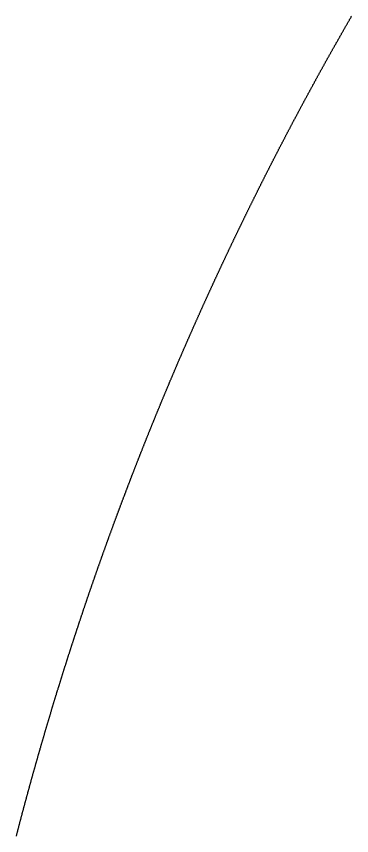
# Model space of a CAD drawing. Header units: metres. Extents: x -84 to 84, y -84 to 84.
# Drawn here: x -81.49 to -72.89, y 20.99 to 42.02 of the extents above; entities that cross this region are included whole.
import ezdxf

# ---------------------------------------------------------------- set-up
doc = ezdxf.new("R2010")
doc.units = ezdxf.units.M

msp = doc.modelspace()

# ---------------------------------------------------------------- linework, layer by layer
msp.add_lwpolyline([(-81.492, 20.981), (-81.489, 20.995), (-81.485, 21.009), (-81.481, 21.023), (-81.478, 21.037), (-81.474, 21.052), (-81.47, 21.066), (-81.467, 21.08), (-81.463, 21.094), (-81.459, 21.109), (-81.456, 21.123), (-81.452, 21.137), (-81.448, 21.151), (-81.445, 21.165), (-81.441, 21.18), (-81.437, 21.194), (-81.433, 21.208), (-81.43, 21.222), (-81.426, 21.236), (-81.422, 21.251), (-81.419, 21.265), (-81.415, 21.279), (-81.411, 21.293), (-81.407, 21.307), (-81.404, 21.322), (-81.4, 21.336), (-81.396, 21.35), (-81.392, 21.364), (-81.389, 21.378), (-81.385, 21.393), (-81.381, 21.407), (-81.377, 21.421), (-81.374, 21.435), (-81.37, 21.449), (-81.366, 21.464), (-81.362, 21.478), (-81.359, 21.492), (-81.355, 21.506), (-81.351, 21.52), (-81.347, 21.535), (-81.344, 21.549), (-81.34, 21.563), (-81.336, 21.577), (-81.332, 21.591), (-81.329, 21.606), (-81.325, 21.62), (-81.321, 21.634), (-81.317, 21.648), (-81.313, 21.662), (-81.31, 21.677), (-81.306, 21.691), (-81.302, 21.705), (-81.298, 21.719), (-81.294, 21.733), (-81.291, 21.748), (-81.287, 21.762), (-81.283, 21.776), (-81.279, 21.79), (-81.275, 21.804), (-81.272, 21.818), (-81.268, 21.833), (-81.264, 21.847), (-81.26, 21.861), (-81.256, 21.875), (-81.252, 21.889), (-81.249, 21.904), (-81.245, 21.918), (-81.241, 21.932), (-81.237, 21.946), (-81.233, 21.96), (-81.229, 21.974), (-81.226, 21.989), (-81.222, 22.003), (-81.218, 22.017), (-81.214, 22.031), (-81.21, 22.045), (-81.206, 22.059), (-81.202, 22.074), (-81.199, 22.088), (-81.195, 22.102), (-81.191, 22.116), (-81.187, 22.13), (-81.183, 22.144), (-81.179, 22.159), (-81.175, 22.173), (-81.171, 22.187), (-81.168, 22.201), (-81.164, 22.215), (-81.16, 22.229), (-81.156, 22.244), (-81.152, 22.258), (-81.148, 22.272), (-81.144, 22.286), (-81.14, 22.3), (-81.136, 22.314), (-81.133, 22.329), (-81.129, 22.343), (-81.125, 22.357), (-81.121, 22.371), (-81.117, 22.385), (-81.113, 22.399), (-81.109, 22.413), (-81.105, 22.428), (-81.101, 22.442), (-81.097, 22.456), (-81.093, 22.47), (-81.089, 22.484), (-81.086, 22.498), (-81.082, 22.513), (-81.078, 22.527), (-81.074, 22.541), (-81.07, 22.555), (-81.066, 22.569), (-81.062, 22.583), (-81.058, 22.597), (-81.054, 22.612), (-81.05, 22.626), (-81.046, 22.64), (-81.042, 22.654), (-81.038, 22.668), (-81.034, 22.682), (-81.03, 22.696), (-81.026, 22.711), (-81.022, 22.725), (-81.018, 22.739), (-81.014, 22.753), (-81.01, 22.767), (-81.006, 22.781), (-81.002, 22.795), (-80.998, 22.809), (-80.994, 22.824), (-80.99, 22.838), (-80.986, 22.852), (-80.982, 22.866), (-80.978, 22.88), (-80.974, 22.894), (-80.97, 22.908), (-80.966, 22.923), (-80.962, 22.937), (-80.958, 22.951), (-80.954, 22.965), (-80.95, 22.979), (-80.946, 22.993), (-80.942, 23.007), (-80.938, 23.021), (-80.934, 23.036), (-80.93, 23.05), (-80.926, 23.064), (-80.922, 23.078), (-80.918, 23.092), (-80.914, 23.106), (-80.91, 23.12), (-80.906, 23.134), (-80.902, 23.148), (-80.898, 23.163), (-80.894, 23.177), (-80.89, 23.191), (-80.886, 23.205), (-80.882, 23.219), (-80.878, 23.233), (-80.873, 23.247), (-80.869, 23.261), (-80.865, 23.276), (-80.861, 23.29), (-80.857, 23.304), (-80.853, 23.318), (-80.849, 23.332), (-80.845, 23.346), (-80.841, 23.36), (-80.837, 23.374), (-80.833, 23.388), (-80.829, 23.402), (-80.824, 23.417), (-80.82, 23.431), (-80.816, 23.445), (-80.812, 23.459), (-80.808, 23.473), (-80.804, 23.487), (-80.8, 23.501), (-80.796, 23.515), (-80.792, 23.529), (-80.788, 23.543), (-80.783, 23.558), (-80.779, 23.572), (-80.775, 23.586), (-80.771, 23.6), (-80.767, 23.614), (-80.763, 23.628), (-80.759, 23.642), (-80.754, 23.656), (-80.75, 23.67), (-80.746, 23.684), (-80.742, 23.698), (-80.738, 23.713), (-80.734, 23.727), (-80.73, 23.741), (-80.725, 23.755), (-80.721, 23.769), (-80.717, 23.783), (-80.713, 23.797), (-80.709, 23.811), (-80.705, 23.825), (-80.7, 23.839), (-80.696, 23.853), (-80.692, 23.868), (-80.688, 23.882), (-80.684, 23.896), (-80.68, 23.91), (-80.675, 23.924), (-80.671, 23.938), (-80.667, 23.952), (-80.663, 23.966), (-80.659, 23.98), (-80.654, 23.994), (-80.65, 24.008), (-80.646, 24.022), (-80.642, 24.036), (-80.638, 24.05), (-80.633, 24.065), (-80.629, 24.079), (-80.625, 24.093), (-80.621, 24.107), (-80.617, 24.121), (-80.612, 24.135), (-80.608, 24.149), (-80.604, 24.163), (-80.6, 24.177), (-80.595, 24.191), (-80.591, 24.205), (-80.587, 24.219), (-80.583, 24.233), (-80.579, 24.247), (-80.574, 24.261), (-80.57, 24.276), (-80.566, 24.29), (-80.562, 24.304), (-80.557, 24.318), (-80.553, 24.332), (-80.549, 24.346), (-80.545, 24.36), (-80.54, 24.374), (-80.536, 24.388), (-80.532, 24.402), (-80.527, 24.416), (-80.523, 24.43), (-80.519, 24.444), (-80.515, 24.458), (-80.51, 24.472), (-80.506, 24.486), (-80.502, 24.5), (-80.498, 24.514), (-80.493, 24.528), (-80.489, 24.543), (-80.485, 24.557), (-80.48, 24.571), (-80.476, 24.585), (-80.472, 24.599), (-80.467, 24.613), (-80.463, 24.627), (-80.459, 24.641), (-80.455, 24.655), (-80.45, 24.669), (-80.446, 24.683), (-80.442, 24.697), (-80.437, 24.711), (-80.433, 24.725), (-80.429, 24.739), (-80.424, 24.753), (-80.42, 24.767), (-80.416, 24.781), (-80.411, 24.795), (-80.407, 24.809), (-80.403, 24.823), (-80.398, 24.837), (-80.394, 24.851), (-80.39, 24.865), (-80.385, 24.879), (-80.381, 24.893), (-80.377, 24.907), (-80.372, 24.921), (-80.368, 24.935), (-80.363, 24.949), (-80.359, 24.963), (-80.355, 24.978), (-80.35, 24.992), (-80.346, 25.006), (-80.342, 25.02), (-80.337, 25.034), (-80.333, 25.048), (-80.328, 25.062), (-80.324, 25.076), (-80.32, 25.09), (-80.315, 25.104), (-80.311, 25.118), (-80.307, 25.132), (-80.302, 25.146), (-80.298, 25.16), (-80.293, 25.174), (-80.289, 25.188), (-80.285, 25.202), (-80.28, 25.216), (-80.276, 25.23), (-80.271, 25.244), (-80.267, 25.258), (-80.262, 25.272), (-80.258, 25.286), (-80.254, 25.3), (-80.249, 25.314), (-80.245, 25.328), (-80.24, 25.342), (-80.236, 25.356), (-80.231, 25.37), (-80.227, 25.384), (-80.223, 25.398), (-80.218, 25.412), (-80.214, 25.426), (-80.209, 25.44), (-80.205, 25.454), (-80.2, 25.468), (-80.196, 25.482), (-80.191, 25.496), (-80.187, 25.51), (-80.182, 25.524), (-80.178, 25.538), (-80.174, 25.552), (-80.169, 25.566), (-80.165, 25.58), (-80.16, 25.594), (-80.156, 25.608), (-80.151, 25.622), (-80.147, 25.636), (-80.142, 25.65), (-80.138, 25.664), (-80.133, 25.678), (-80.129, 25.692), (-80.124, 25.706), (-80.12, 25.72), (-80.115, 25.734), (-80.111, 25.748), (-80.106, 25.761), (-80.102, 25.775), (-80.097, 25.789), (-80.093, 25.803), (-80.088, 25.817), (-80.084, 25.831), (-80.079, 25.845), (-80.075, 25.859), (-80.07, 25.873), (-80.066, 25.887), (-80.061, 25.901), (-80.057, 25.915), (-80.052, 25.929), (-80.047, 25.943), (-80.043, 25.957), (-80.038, 25.971), (-80.034, 25.985), (-80.029, 25.999), (-80.025, 26.013), (-80.02, 26.027), (-80.016, 26.041), (-80.011, 26.055), (-80.007, 26.069), (-80.002, 26.083), (-79.997, 26.097), (-79.993, 26.111), (-79.988, 26.125), (-79.984, 26.139), (-79.979, 26.153), (-79.975, 26.167), (-79.97, 26.18), (-79.965, 26.194), (-79.961, 26.208), (-79.956, 26.222), (-79.952, 26.236), (-79.947, 26.25), (-79.942, 26.264), (-79.938, 26.278), (-79.933, 26.292), (-79.929, 26.306), (-79.924, 26.32), (-79.919, 26.334), (-79.915, 26.348), (-79.91, 26.362), (-79.906, 26.376), (-79.901, 26.39), (-79.896, 26.404), (-79.892, 26.418), (-79.887, 26.432), (-79.883, 26.445), (-79.878, 26.459), (-79.873, 26.473), (-79.869, 26.487), (-79.864, 26.501), (-79.859, 26.515), (-79.855, 26.529), (-79.85, 26.543), (-79.846, 26.557), (-79.841, 26.571), (-79.836, 26.585), (-79.832, 26.599), (-79.827, 26.613), (-79.822, 26.627), (-79.818, 26.641), (-79.813, 26.654), (-79.808, 26.668), (-79.804, 26.682), (-79.799, 26.696), (-79.794, 26.71), (-79.79, 26.724), (-79.785, 26.738), (-79.78, 26.752), (-79.776, 26.766), (-79.771, 26.78), (-79.766, 26.794), (-79.762, 26.808), (-79.757, 26.821), (-79.752, 26.835), (-79.747, 26.849), (-79.743, 26.863), (-79.738, 26.877), (-79.733, 26.891), (-79.729, 26.905), (-79.724, 26.919), (-79.719, 26.933), (-79.715, 26.947), (-79.71, 26.961), (-79.705, 26.975), (-79.7, 26.988), (-79.696, 27.002), (-79.691, 27.016), (-79.686, 27.03), (-79.681, 27.044), (-79.677, 27.058), (-79.672, 27.072), (-79.667, 27.086), (-79.663, 27.1), (-79.658, 27.114), (-79.653, 27.127), (-79.648, 27.141), (-79.644, 27.155), (-79.639, 27.169), (-79.634, 27.183), (-79.629, 27.197), (-79.625, 27.211), (-79.62, 27.225), (-79.615, 27.239), (-79.61, 27.253), (-79.606, 27.266), (-79.601, 27.28), (-79.596, 27.294), (-79.591, 27.308), (-79.586, 27.322), (-79.582, 27.336), (-79.577, 27.35), (-79.572, 27.364), (-79.567, 27.377), (-79.563, 27.391), (-79.558, 27.405), (-79.553, 27.419), (-79.548, 27.433), (-79.543, 27.447), (-79.539, 27.461), (-79.534, 27.475), (-79.529, 27.489), (-79.524, 27.502), (-79.519, 27.516), (-79.514, 27.53), (-79.51, 27.544), (-79.505, 27.558), (-79.5, 27.572), (-79.495, 27.586), (-79.49, 27.6), (-79.486, 27.613), (-79.481, 27.627), (-79.476, 27.641), (-79.471, 27.655), (-79.466, 27.669), (-79.461, 27.683), (-79.457, 27.697), (-79.452, 27.71), (-79.447, 27.724), (-79.442, 27.738), (-79.437, 27.752), (-79.432, 27.766), (-79.427, 27.78), (-79.423, 27.794), (-79.418, 27.807), (-79.413, 27.821), (-79.408, 27.835), (-79.403, 27.849), (-79.398, 27.863), (-79.393, 27.877), (-79.389, 27.891), (-79.384, 27.904), (-79.379, 27.918), (-79.374, 27.932), (-79.369, 27.946), (-79.364, 27.96), (-79.359, 27.974), (-79.354, 27.988), (-79.349, 28.001), (-79.345, 28.015), (-79.34, 28.029), (-79.335, 28.043), (-79.33, 28.057), (-79.325, 28.071), (-79.32, 28.084), (-79.315, 28.098), (-79.31, 28.112), (-79.305, 28.126), (-79.3, 28.14), (-79.295, 28.154), (-79.291, 28.167), (-79.286, 28.181), (-79.281, 28.195), (-79.276, 28.209), (-79.271, 28.223), (-79.266, 28.237), (-79.261, 28.25), (-79.256, 28.264), (-79.251, 28.278), (-79.246, 28.292), (-79.241, 28.306), (-79.236, 28.32), (-79.231, 28.333), (-79.226, 28.347), (-79.221, 28.361), (-79.216, 28.375), (-79.211, 28.389), (-79.206, 28.403), (-79.201, 28.416), (-79.197, 28.43), (-79.192, 28.444), (-79.187, 28.458), (-79.182, 28.472), (-79.177, 28.485), (-79.172, 28.499), (-79.167, 28.513), (-79.162, 28.527), (-79.157, 28.541), (-79.152, 28.555), (-79.147, 28.568), (-79.142, 28.582), (-79.137, 28.596), (-79.132, 28.61), (-79.127, 28.624), (-79.122, 28.637), (-79.117, 28.651), (-79.112, 28.665), (-79.107, 28.679), (-79.102, 28.693), (-79.097, 28.706), (-79.092, 28.72), (-79.087, 28.734), (-79.082, 28.748), (-79.077, 28.762), (-79.071, 28.775), (-79.066, 28.789), (-79.061, 28.803), (-79.056, 28.817), (-79.051, 28.831), (-79.046, 28.844), (-79.041, 28.858), (-79.036, 28.872), (-79.031, 28.886), (-79.026, 28.9), (-79.021, 28.913), (-79.016, 28.927), (-79.011, 28.941), (-79.006, 28.955), (-79.001, 28.968), (-78.996, 28.982), (-78.991, 28.996), (-78.986, 29.01), (-78.981, 29.024), (-78.975, 29.037), (-78.97, 29.051), (-78.965, 29.065), (-78.96, 29.079), (-78.955, 29.092), (-78.95, 29.106), (-78.945, 29.12), (-78.94, 29.134), (-78.935, 29.148), (-78.93, 29.161), (-78.925, 29.175), (-78.919, 29.189), (-78.914, 29.203), (-78.909, 29.216), (-78.904, 29.23), (-78.899, 29.244), (-78.894, 29.258), (-78.889, 29.271), (-78.884, 29.285), (-78.879, 29.299), (-78.873, 29.313), (-78.868, 29.327), (-78.863, 29.34), (-78.858, 29.354), (-78.853, 29.368), (-78.848, 29.382), (-78.843, 29.395), (-78.838, 29.409), (-78.832, 29.423), (-78.827, 29.437), (-78.822, 29.45), (-78.817, 29.464), (-78.812, 29.478), (-78.807, 29.492), (-78.801, 29.505), (-78.796, 29.519), (-78.791, 29.533), (-78.786, 29.547), (-78.781, 29.56), (-78.776, 29.574), (-78.77, 29.588), (-78.765, 29.602), (-78.76, 29.615), (-78.755, 29.629), (-78.75, 29.643), (-78.745, 29.657), (-78.739, 29.67), (-78.734, 29.684), (-78.729, 29.698), (-78.724, 29.711), (-78.719, 29.725), (-78.713, 29.739), (-78.708, 29.753), (-78.703, 29.766), (-78.698, 29.78), (-78.693, 29.794), (-78.687, 29.808), (-78.682, 29.821), (-78.677, 29.835), (-78.672, 29.849), (-78.667, 29.863), (-78.661, 29.876), (-78.656, 29.89), (-78.651, 29.904), (-78.646, 29.917), (-78.64, 29.931), (-78.635, 29.945), (-78.63, 29.959), (-78.625, 29.972), (-78.619, 29.986), (-78.614, 30), (-78.609, 30.013), (-78.604, 30.027), (-78.598, 30.041), (-78.593, 30.055), (-78.588, 30.068), (-78.583, 30.082), (-78.577, 30.096), (-78.572, 30.109), (-78.567, 30.123), (-78.562, 30.137), (-78.556, 30.151), (-78.551, 30.164), (-78.546, 30.178), (-78.541, 30.192), (-78.535, 30.205), (-78.53, 30.219), (-78.525, 30.233), (-78.519, 30.247), (-78.514, 30.26), (-78.509, 30.274), (-78.504, 30.288), (-78.498, 30.301), (-78.493, 30.315), (-78.488, 30.329), (-78.482, 30.342), (-78.477, 30.356), (-78.472, 30.37), (-78.466, 30.383), (-78.461, 30.397), (-78.456, 30.411), (-78.45, 30.425), (-78.445, 30.438), (-78.44, 30.452), (-78.435, 30.466), (-78.429, 30.479), (-78.424, 30.493), (-78.419, 30.507), (-78.413, 30.52), (-78.408, 30.534), (-78.403, 30.548), (-78.397, 30.561), (-78.392, 30.575), (-78.386, 30.589), (-78.381, 30.602), (-78.376, 30.616), (-78.37, 30.63), (-78.365, 30.643), (-78.36, 30.657), (-78.354, 30.671), (-78.349, 30.684), (-78.344, 30.698), (-78.338, 30.712), (-78.333, 30.725), (-78.328, 30.739), (-78.322, 30.753), (-78.317, 30.766), (-78.311, 30.78), (-78.306, 30.794), (-78.301, 30.807), (-78.295, 30.821), (-78.29, 30.835), (-78.284, 30.848), (-78.279, 30.862), (-78.274, 30.876), (-78.268, 30.889), (-78.263, 30.903), (-78.257, 30.917), (-78.252, 30.93), (-78.247, 30.944), (-78.241, 30.958), (-78.236, 30.971), (-78.23, 30.985), (-78.225, 30.999), (-78.22, 31.012), (-78.214, 31.026), (-78.209, 31.04), (-78.203, 31.053), (-78.198, 31.067), (-78.192, 31.08), (-78.187, 31.094), (-78.182, 31.108), (-78.176, 31.121), (-78.171, 31.135), (-78.165, 31.149), (-78.16, 31.162), (-78.154, 31.176), (-78.149, 31.19), (-78.143, 31.203), (-78.138, 31.217), (-78.133, 31.23), (-78.127, 31.244), (-78.122, 31.258), (-78.116, 31.271), (-78.111, 31.285), (-78.105, 31.299), (-78.1, 31.312), (-78.094, 31.326), (-78.089, 31.34), (-78.083, 31.353), (-78.078, 31.367), (-78.072, 31.38), (-78.067, 31.394), (-78.061, 31.408), (-78.056, 31.421), (-78.05, 31.435), (-78.045, 31.448), (-78.039, 31.462), (-78.034, 31.476), (-78.028, 31.489), (-78.023, 31.503), (-78.017, 31.517), (-78.012, 31.53), (-78.006, 31.544), (-78.001, 31.557), (-77.995, 31.571), (-77.99, 31.585), (-77.984, 31.598), (-77.979, 31.612), (-77.973, 31.625), (-77.968, 31.639), (-77.962, 31.653), (-77.957, 31.666), (-77.951, 31.68), (-77.946, 31.693), (-77.94, 31.707), (-77.934, 31.721), (-77.929, 31.734), (-77.923, 31.748), (-77.918, 31.761), (-77.912, 31.775), (-77.907, 31.789), (-77.901, 31.802), (-77.896, 31.816), (-77.89, 31.829), (-77.884, 31.843), (-77.879, 31.857), (-77.873, 31.87), (-77.868, 31.884), (-77.862, 31.897), (-77.857, 31.911), (-77.851, 31.925), (-77.845, 31.938), (-77.84, 31.952), (-77.834, 31.965), (-77.829, 31.979), (-77.823, 31.992), (-77.817, 32.006), (-77.812, 32.02), (-77.806, 32.033), (-77.801, 32.047), (-77.795, 32.06), (-77.789, 32.074), (-77.784, 32.087), (-77.778, 32.101), (-77.773, 32.115), (-77.767, 32.128), (-77.761, 32.142), (-77.756, 32.155), (-77.75, 32.169), (-77.745, 32.182), (-77.739, 32.196), (-77.733, 32.21), (-77.728, 32.223), (-77.722, 32.237), (-77.716, 32.25), (-77.711, 32.264), (-77.705, 32.277), (-77.699, 32.291), (-77.694, 32.304), (-77.688, 32.318), (-77.683, 32.332), (-77.677, 32.345), (-77.671, 32.359), (-77.666, 32.372), (-77.66, 32.386), (-77.654, 32.399), (-77.649, 32.413), (-77.643, 32.426), (-77.637, 32.44), (-77.632, 32.454), (-77.626, 32.467), (-77.62, 32.481), (-77.615, 32.494), (-77.609, 32.508), (-77.603, 32.521), (-77.598, 32.535), (-77.592, 32.548), (-77.586, 32.562), (-77.58, 32.575), (-77.575, 32.589), (-77.569, 32.602), (-77.563, 32.616), (-77.558, 32.63), (-77.552, 32.643), (-77.546, 32.657), (-77.541, 32.67), (-77.535, 32.684), (-77.529, 32.697), (-77.523, 32.711), (-77.518, 32.724), (-77.512, 32.738), (-77.506, 32.751), (-77.5, 32.765), (-77.495, 32.778), (-77.489, 32.792), (-77.483, 32.805), (-77.478, 32.819), (-77.472, 32.832), (-77.466, 32.846), (-77.46, 32.859), (-77.455, 32.873), (-77.449, 32.886), (-77.443, 32.9), (-77.437, 32.913), (-77.432, 32.927), (-77.426, 32.94), (-77.42, 32.954), (-77.414, 32.968), (-77.409, 32.981), (-77.403, 32.995), (-77.397, 33.008), (-77.391, 33.022), (-77.385, 33.035), (-77.38, 33.049), (-77.374, 33.062), (-77.368, 33.076), (-77.362, 33.089), (-77.357, 33.103), (-77.351, 33.116), (-77.345, 33.13), (-77.339, 33.143), (-77.333, 33.157), (-77.328, 33.17), (-77.322, 33.183), (-77.316, 33.197), (-77.31, 33.21), (-77.304, 33.224), (-77.299, 33.237), (-77.293, 33.251), (-77.287, 33.264), (-77.281, 33.278), (-77.275, 33.291), (-77.27, 33.305), (-77.264, 33.318), (-77.258, 33.332), (-77.252, 33.345), (-77.246, 33.359), (-77.24, 33.372), (-77.235, 33.386), (-77.229, 33.399), (-77.223, 33.413), (-77.217, 33.426), (-77.211, 33.44), (-77.205, 33.453), (-77.2, 33.467), (-77.194, 33.48), (-77.188, 33.494), (-77.182, 33.507), (-77.176, 33.52), (-77.17, 33.534), (-77.164, 33.547), (-77.158, 33.561), (-77.153, 33.574), (-77.147, 33.588), (-77.141, 33.601), (-77.135, 33.615), (-77.129, 33.628), (-77.123, 33.642), (-77.117, 33.655), (-77.111, 33.669), (-77.106, 33.682), (-77.1, 33.695), (-77.094, 33.709), (-77.088, 33.722), (-77.082, 33.736), (-77.076, 33.749), (-77.07, 33.763), (-77.064, 33.776), (-77.058, 33.79), (-77.053, 33.803), (-77.047, 33.816), (-77.041, 33.83), (-77.035, 33.843), (-77.029, 33.857), (-77.023, 33.87), (-77.017, 33.884), (-77.011, 33.897), (-77.005, 33.911), (-76.999, 33.924), (-76.993, 33.937), (-76.987, 33.951), (-76.981, 33.964), (-76.976, 33.978), (-76.97, 33.991), (-76.964, 34.005), (-76.958, 34.018), (-76.952, 34.031), (-76.946, 34.045), (-76.94, 34.058), (-76.934, 34.072), (-76.928, 34.085), (-76.922, 34.099), (-76.916, 34.112), (-76.91, 34.125), (-76.904, 34.139), (-76.898, 34.152), (-76.892, 34.166), (-76.886, 34.179), (-76.88, 34.192), (-76.874, 34.206), (-76.868, 34.219), (-76.862, 34.233), (-76.856, 34.246), (-76.85, 34.259), (-76.844, 34.273), (-76.838, 34.286), (-76.832, 34.3), (-76.826, 34.313), (-76.82, 34.327), (-76.814, 34.34), (-76.808, 34.353), (-76.802, 34.367), (-76.796, 34.38), (-76.79, 34.394), (-76.784, 34.407), (-76.778, 34.42), (-76.772, 34.434), (-76.766, 34.447), (-76.76, 34.46), (-76.754, 34.474), (-76.748, 34.487), (-76.742, 34.501), (-76.736, 34.514), (-76.73, 34.527), (-76.724, 34.541), (-76.718, 34.554), (-76.712, 34.568), (-76.706, 34.581), (-76.7, 34.594), (-76.694, 34.608), (-76.688, 34.621), (-76.682, 34.635), (-76.676, 34.648), (-76.67, 34.661), (-76.664, 34.675), (-76.657, 34.688), (-76.651, 34.701), (-76.645, 34.715), (-76.639, 34.728), (-76.633, 34.742), (-76.627, 34.755), (-76.621, 34.768), (-76.615, 34.782), (-76.609, 34.795), (-76.603, 34.808), (-76.597, 34.822), (-76.591, 34.835), (-76.585, 34.848), (-76.578, 34.862), (-76.572, 34.875), (-76.566, 34.889), (-76.56, 34.902), (-76.554, 34.915), (-76.548, 34.929), (-76.542, 34.942), (-76.536, 34.955), (-76.53, 34.969), (-76.524, 34.982), (-76.517, 34.995), (-76.511, 35.009), (-76.505, 35.022), (-76.499, 35.035), (-76.493, 35.049), (-76.487, 35.062), (-76.481, 35.075), (-76.475, 35.089), (-76.468, 35.102), (-76.462, 35.115), (-76.456, 35.129), (-76.45, 35.142), (-76.444, 35.155), (-76.438, 35.169), (-76.432, 35.182), (-76.425, 35.195), (-76.419, 35.209), (-76.413, 35.222), (-76.407, 35.235), (-76.401, 35.249), (-76.395, 35.262), (-76.388, 35.275), (-76.382, 35.289), (-76.376, 35.302), (-76.37, 35.315), (-76.364, 35.329), (-76.358, 35.342), (-76.351, 35.355), (-76.345, 35.369), (-76.339, 35.382), (-76.333, 35.395), (-76.327, 35.409), (-76.321, 35.422), (-76.314, 35.435), (-76.308, 35.449), (-76.302, 35.462), (-76.296, 35.475), (-76.29, 35.489), (-76.283, 35.502), (-76.277, 35.515), (-76.271, 35.529), (-76.265, 35.542), (-76.259, 35.555), (-76.252, 35.568), (-76.246, 35.582), (-76.24, 35.595), (-76.234, 35.608), (-76.227, 35.622), (-76.221, 35.635), (-76.215, 35.648), (-76.209, 35.662), (-76.202, 35.675), (-76.196, 35.688), (-76.19, 35.701), (-76.184, 35.715), (-76.178, 35.728), (-76.171, 35.741), (-76.165, 35.755), (-76.159, 35.768), (-76.153, 35.781), (-76.146, 35.794), (-76.14, 35.808), (-76.134, 35.821), (-76.128, 35.834), (-76.121, 35.848), (-76.115, 35.861), (-76.109, 35.874), (-76.102, 35.887), (-76.096, 35.901), (-76.09, 35.914), (-76.084, 35.927), (-76.077, 35.941), (-76.071, 35.954), (-76.065, 35.967), (-76.058, 35.98), (-76.052, 35.994), (-76.046, 36.007), (-76.04, 36.02), (-76.033, 36.033), (-76.027, 36.047), (-76.021, 36.06), (-76.014, 36.073), (-76.008, 36.086), (-76.002, 36.1), (-75.995, 36.113), (-75.989, 36.126), (-75.983, 36.139), (-75.977, 36.153), (-75.97, 36.166), (-75.964, 36.179), (-75.958, 36.192), (-75.951, 36.206), (-75.945, 36.219), (-75.939, 36.232), (-75.932, 36.245), (-75.926, 36.259), (-75.92, 36.272), (-75.913, 36.285), (-75.907, 36.298), (-75.901, 36.312), (-75.894, 36.325), (-75.888, 36.338), (-75.882, 36.351), (-75.875, 36.365), (-75.869, 36.378), (-75.862, 36.391), (-75.856, 36.404), (-75.85, 36.418), (-75.843, 36.431), (-75.837, 36.444), (-75.831, 36.457), (-75.824, 36.471), (-75.818, 36.484), (-75.811, 36.497), (-75.805, 36.51), (-75.799, 36.523), (-75.792, 36.537), (-75.786, 36.55), (-75.78, 36.563), (-75.773, 36.576), (-75.767, 36.59), (-75.76, 36.603), (-75.754, 36.616), (-75.748, 36.629), (-75.741, 36.642), (-75.735, 36.656), (-75.728, 36.669), (-75.722, 36.682), (-75.716, 36.695), (-75.709, 36.708), (-75.703, 36.722), (-75.696, 36.735), (-75.69, 36.748), (-75.683, 36.761), (-75.677, 36.775), (-75.671, 36.788), (-75.664, 36.801), (-75.658, 36.814), (-75.651, 36.827), (-75.645, 36.841), (-75.638, 36.854), (-75.632, 36.867), (-75.626, 36.88), (-75.619, 36.893), (-75.613, 36.907), (-75.606, 36.92), (-75.6, 36.933), (-75.593, 36.946), (-75.587, 36.959), (-75.58, 36.972), (-75.574, 36.986), (-75.567, 36.999), (-75.561, 37.012), (-75.555, 37.025), (-75.548, 37.038), (-75.542, 37.052), (-75.535, 37.065), (-75.529, 37.078), (-75.522, 37.091), (-75.516, 37.104), (-75.509, 37.117), (-75.503, 37.131), (-75.496, 37.144), (-75.49, 37.157), (-75.483, 37.17), (-75.477, 37.183), (-75.47, 37.196), (-75.464, 37.21), (-75.457, 37.223), (-75.451, 37.236), (-75.444, 37.249), (-75.438, 37.262), (-75.431, 37.275), (-75.425, 37.289), (-75.418, 37.302), (-75.412, 37.315), (-75.405, 37.328), (-75.399, 37.341), (-75.392, 37.354), (-75.386, 37.368), (-75.379, 37.381), (-75.372, 37.394), (-75.366, 37.407), (-75.359, 37.42), (-75.353, 37.433), (-75.346, 37.446), (-75.34, 37.46), (-75.333, 37.473), (-75.327, 37.486), (-75.32, 37.499), (-75.314, 37.512), (-75.307, 37.525), (-75.3, 37.538), (-75.294, 37.552), (-75.287, 37.565), (-75.281, 37.578), (-75.274, 37.591), (-75.268, 37.604), (-75.261, 37.617), (-75.254, 37.63), (-75.248, 37.643), (-75.241, 37.657), (-75.235, 37.67), (-75.228, 37.683), (-75.222, 37.696), (-75.215, 37.709), (-75.208, 37.722), (-75.202, 37.735), (-75.195, 37.748), (-75.189, 37.762), (-75.182, 37.775), (-75.175, 37.788), (-75.169, 37.801), (-75.162, 37.814), (-75.156, 37.827), (-75.149, 37.84), (-75.142, 37.853), (-75.136, 37.867), (-75.129, 37.88), (-75.122, 37.893), (-75.116, 37.906), (-75.109, 37.919), (-75.103, 37.932), (-75.096, 37.945), (-75.089, 37.958), (-75.083, 37.971), (-75.076, 37.984), (-75.069, 37.998), (-75.063, 38.011), (-75.056, 38.024), (-75.05, 38.037), (-75.043, 38.05), (-75.036, 38.063), (-75.03, 38.076), (-75.023, 38.089), (-75.016, 38.102), (-75.01, 38.115), (-75.003, 38.128), (-74.996, 38.142), (-74.99, 38.155), (-74.983, 38.168), (-74.976, 38.181), (-74.97, 38.194), (-74.963, 38.207), (-74.956, 38.22), (-74.95, 38.233), (-74.943, 38.246), (-74.936, 38.259), (-74.929, 38.272), (-74.923, 38.285), (-74.916, 38.298), (-74.909, 38.312), (-74.903, 38.325), (-74.896, 38.338), (-74.889, 38.351), (-74.883, 38.364), (-74.876, 38.377), (-74.869, 38.39), (-74.862, 38.403), (-74.856, 38.416), (-74.849, 38.429), (-74.842, 38.442), (-74.836, 38.455), (-74.829, 38.468), (-74.822, 38.481), (-74.815, 38.494), (-74.809, 38.507), (-74.802, 38.52), (-74.795, 38.534), (-74.789, 38.547), (-74.782, 38.56), (-74.775, 38.573), (-74.768, 38.586), (-74.762, 38.599), (-74.755, 38.612), (-74.748, 38.625), (-74.741, 38.638), (-74.735, 38.651), (-74.728, 38.664), (-74.721, 38.677), (-74.714, 38.69), (-74.708, 38.703), (-74.701, 38.716), (-74.694, 38.729), (-74.687, 38.742), (-74.68, 38.755), (-74.674, 38.768), (-74.667, 38.781), (-74.66, 38.794), (-74.653, 38.807), (-74.647, 38.82), (-74.64, 38.833), (-74.633, 38.846), (-74.626, 38.859), (-74.619, 38.872), (-74.613, 38.885), (-74.606, 38.898), (-74.599, 38.911), (-74.592, 38.924), (-74.585, 38.938), (-74.579, 38.951), (-74.572, 38.964), (-74.565, 38.977), (-74.558, 38.99), (-74.551, 39.003), (-74.545, 39.016), (-74.538, 39.029), (-74.531, 39.042), (-74.524, 39.055), (-74.517, 39.068), (-74.51, 39.081), (-74.504, 39.094), (-74.497, 39.107), (-74.49, 39.12), (-74.483, 39.133), (-74.476, 39.146), (-74.469, 39.159), (-74.463, 39.172), (-74.456, 39.185), (-74.449, 39.198), (-74.442, 39.211), (-74.435, 39.223), (-74.428, 39.236), (-74.421, 39.249), (-74.415, 39.262), (-74.408, 39.275), (-74.401, 39.288), (-74.394, 39.301), (-74.387, 39.314), (-74.38, 39.327), (-74.373, 39.34), (-74.367, 39.353), (-74.36, 39.366), (-74.353, 39.379), (-74.346, 39.392), (-74.339, 39.405), (-74.332, 39.418), (-74.325, 39.431), (-74.318, 39.444), (-74.311, 39.457), (-74.305, 39.47), (-74.298, 39.483), (-74.291, 39.496), (-74.284, 39.509), (-74.277, 39.522), (-74.27, 39.535), (-74.263, 39.548), (-74.256, 39.561), (-74.249, 39.574), (-74.242, 39.587), (-74.235, 39.6), (-74.229, 39.613), (-74.222, 39.625), (-74.215, 39.638), (-74.208, 39.651), (-74.201, 39.664), (-74.194, 39.677), (-74.187, 39.69), (-74.18, 39.703), (-74.173, 39.716), (-74.166, 39.729), (-74.159, 39.742), (-74.152, 39.755), (-74.145, 39.768), (-74.138, 39.781), (-74.131, 39.794), (-74.124, 39.807), (-74.118, 39.82), (-74.111, 39.833), (-74.104, 39.845), (-74.097, 39.858), (-74.09, 39.871), (-74.083, 39.884), (-74.076, 39.897), (-74.069, 39.91), (-74.062, 39.923), (-74.055, 39.936), (-74.048, 39.949), (-74.041, 39.962), (-74.034, 39.975), (-74.027, 39.988), (-74.02, 40.001), (-74.013, 40.013), (-74.006, 40.026), (-73.999, 40.039), (-73.992, 40.052), (-73.985, 40.065), (-73.978, 40.078), (-73.971, 40.091), (-73.964, 40.104), (-73.957, 40.117), (-73.95, 40.13), (-73.943, 40.142), (-73.936, 40.155), (-73.929, 40.168), (-73.922, 40.181), (-73.915, 40.194), (-73.908, 40.207), (-73.901, 40.22), (-73.894, 40.233), (-73.887, 40.246), (-73.88, 40.259), (-73.873, 40.271), (-73.866, 40.284), (-73.859, 40.297), (-73.852, 40.31), (-73.844, 40.323), (-73.837, 40.336), (-73.83, 40.349), (-73.823, 40.362), (-73.816, 40.374), (-73.809, 40.387), (-73.802, 40.4), (-73.795, 40.413), (-73.788, 40.426), (-73.781, 40.439), (-73.774, 40.452), (-73.767, 40.465), (-73.76, 40.477), (-73.753, 40.49), (-73.746, 40.503), (-73.739, 40.516), (-73.731, 40.529), (-73.724, 40.542), (-73.717, 40.555), (-73.71, 40.568), (-73.703, 40.58), (-73.696, 40.593), (-73.689, 40.606), (-73.682, 40.619), (-73.675, 40.632), (-73.668, 40.645), (-73.661, 40.658), (-73.653, 40.67), (-73.646, 40.683), (-73.639, 40.696), (-73.632, 40.709), (-73.625, 40.722), (-73.618, 40.735), (-73.611, 40.747), (-73.604, 40.76), (-73.596, 40.773), (-73.589, 40.786), (-73.582, 40.799), (-73.575, 40.812), (-73.568, 40.824), (-73.561, 40.837), (-73.554, 40.85), (-73.547, 40.863), (-73.539, 40.876), (-73.532, 40.889), (-73.525, 40.901), (-73.518, 40.914), (-73.511, 40.927), (-73.504, 40.94), (-73.497, 40.953), (-73.489, 40.966), (-73.482, 40.978), (-73.475, 40.991), (-73.468, 41.004), (-73.461, 41.017), (-73.454, 41.03), (-73.446, 41.042), (-73.439, 41.055), (-73.432, 41.068), (-73.425, 41.081), (-73.418, 41.094), (-73.411, 41.107), (-73.403, 41.119), (-73.396, 41.132), (-73.389, 41.145), (-73.382, 41.158), (-73.375, 41.171), (-73.367, 41.183), (-73.36, 41.196), (-73.353, 41.209), (-73.346, 41.222), (-73.339, 41.235), (-73.331, 41.247), (-73.324, 41.26), (-73.317, 41.273), (-73.31, 41.286), (-73.303, 41.299), (-73.295, 41.311), (-73.288, 41.324), (-73.281, 41.337), (-73.274, 41.35), (-73.266, 41.362), (-73.259, 41.375), (-73.252, 41.388), (-73.245, 41.401), (-73.237, 41.414), (-73.23, 41.426), (-73.223, 41.439), (-73.216, 41.452), (-73.209, 41.465), (-73.201, 41.477), (-73.194, 41.49), (-73.187, 41.503), (-73.18, 41.516), (-73.172, 41.529), (-73.165, 41.541), (-73.158, 41.554), (-73.151, 41.567), (-73.143, 41.58), (-73.136, 41.592), (-73.129, 41.605), (-73.121, 41.618), (-73.114, 41.631), (-73.107, 41.643), (-73.1, 41.656), (-73.092, 41.669), (-73.085, 41.682), (-73.078, 41.694), (-73.07, 41.707), (-73.063, 41.72), (-73.056, 41.733), (-73.049, 41.745), (-73.041, 41.758), (-73.034, 41.771), (-73.027, 41.784), (-73.019, 41.796), (-73.012, 41.809), (-73.005, 41.822), (-72.997, 41.835), (-72.99, 41.847), (-72.983, 41.86), (-72.976, 41.873), (-72.968, 41.885), (-72.961, 41.898), (-72.954, 41.911), (-72.946, 41.924), (-72.939, 41.936), (-72.932, 41.949), (-72.924, 41.962), (-72.917, 41.975), (-72.91, 41.987), (-72.902, 42), (-72.895, 42.013), (-72.888, 42.025)])

doc.saveas('drawing.dxf')
